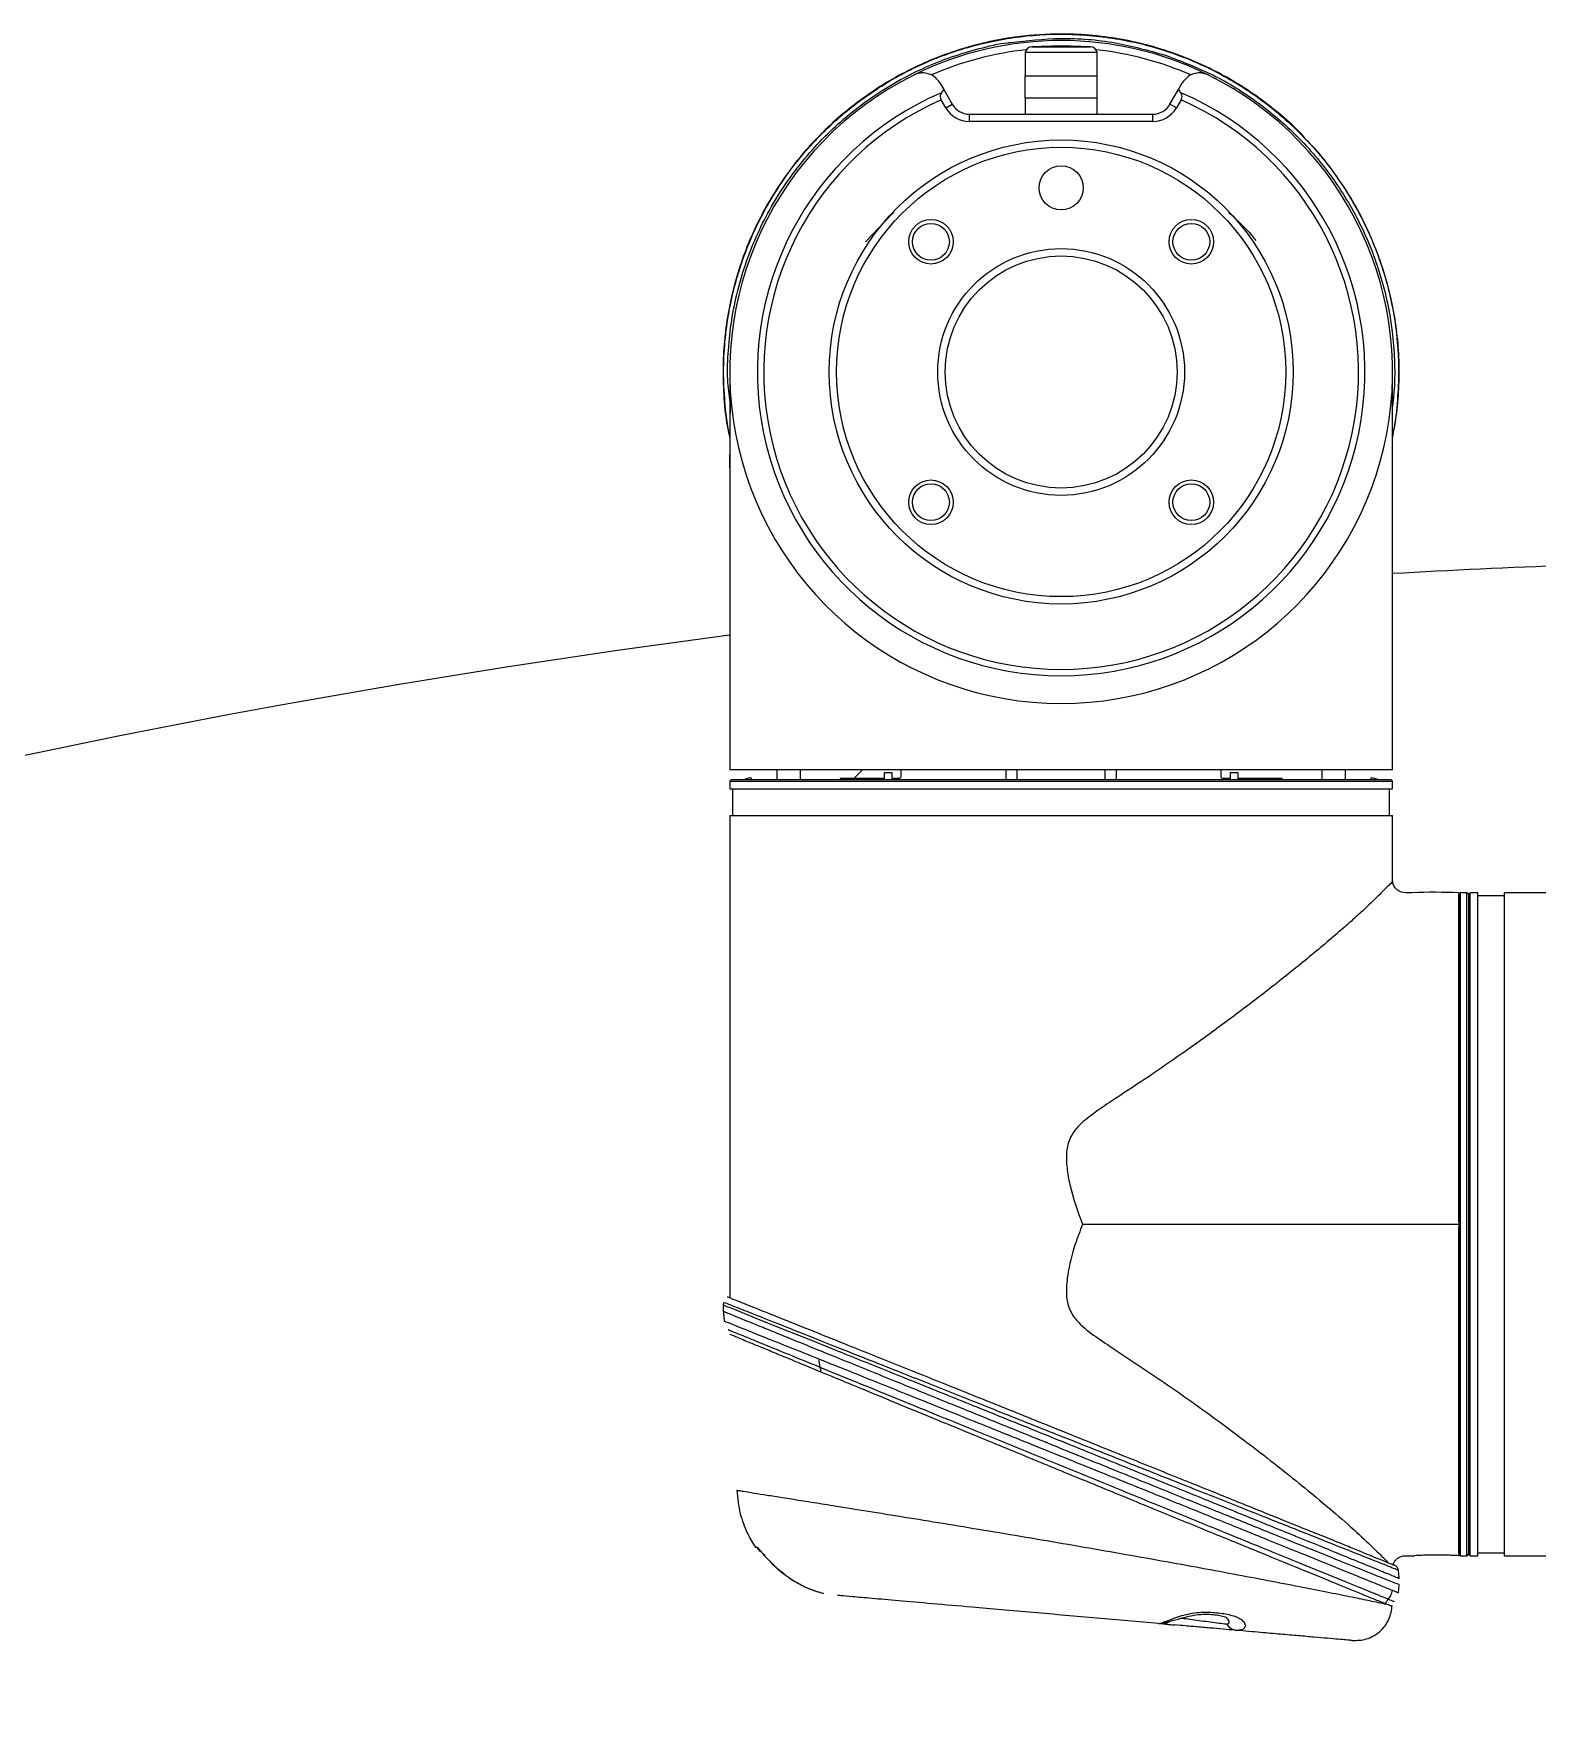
# Model space of a CAD drawing. Header units: millimetres. Extents: x 100 to 8300, y 98 to 5840.
# Drawn here: x 2071.9 to 2276, y 2750.5 to 2980.1 of the extents above; entities that cross this region are included whole.
import ezdxf

# ---------------------------------------------------------------- set-up
doc = ezdxf.new("R2010")
doc.units = ezdxf.units.MM
doc.header["$LTSCALE"] = 20

# ---------------------------------------------------------------- blocks, each defined once
blk = doc.blocks.new('SW_HATCH_0')
at = {"color": 0, "linetype": 'Continuous', "lineweight": 0}
blk.add_line((0, 0), (1.2, 1.2), dxfattribs=at)

msp = doc.modelspace()

# ---------------------------------------------------------------- linework, layer by layer
at = {"color": 7, "linetype": 'Continuous', "lineweight": 15}
for p, q in [((2211.366, 2978.45), (2207.399, 2978.3)), ((2211.366, 2978.45), (2211.367, 2978.45)), ((2211.367, 2978.45), (2211.37, 2978.45)), ((2215.338, 2978.3), (2211.37, 2978.45)), ((2206.468, 2977.55), (2206.468, 2974.35)), ((2206.468, 2977.55), (2207.585, 2977.55)), ((2207.585, 2977.55), (2216.268, 2977.55)), ((2216.268, 2974.35), (2216.268, 2977.55)), ((2206.458, 2974.35), (2206.458, 2971.35)), ((2206.458, 2974.35), (2207.577, 2974.35)), ((2207.577, 2974.35), (2216.278, 2974.35)), ((2216.278, 2971.35), (2216.278, 2974.35)), ((2194.916, 2973.398), (2195.431, 2972.507)), ((2195.431, 2972.507), (2196.589, 2970.5)), ((2206.458, 2971.35), (2207.577, 2971.35)), ((2206.468, 2971.35), (2206.468, 2969.15)), ((2207.577, 2971.35), (2216.278, 2971.35)), ((2216.268, 2969.15), (2216.268, 2971.35)), ((2226.148, 2970.5), (2227.306, 2972.507)), ((2227.306, 2972.507), (2227.821, 2973.398)), ((2195.723, 2970), (2195.086, 2971.103)), ((2195.723, 2970), (2196.589, 2970.5)), ((2198.927, 2968.15), (2198.927, 2969.15)), ((2198.927, 2969.15), (2223.81, 2969.15)), ((2223.81, 2968.15), (2223.81, 2969.15)), ((2227.014, 2970), (2226.148, 2970.5)), ((2227.651, 2971.103), (2227.014, 2970)), ((2223.81, 2968.15), (2198.927, 2968.15)), ((2172.768, 2880.15), (2172.768, 2878.85)), ((2175.968, 2878.85), (2175.968, 2880.15)), ((2187.368, 2878.95), (2187.368, 2879.8)), ((2187.368, 2879.8), (2188.368, 2879.8)), ((2188.368, 2879.8), (2188.368, 2878.95)), ((2189.618, 2880.15), (2189.618, 2879.15)), ((2203.883, 2878.85), (2203.883, 2880.15)), ((2205.368, 2880.15), (2205.368, 2878.85)), ((2217.368, 2878.85), (2217.368, 2880.15)), ((2218.853, 2880.15), (2218.853, 2878.85)), ((2233.118, 2879.15), (2233.118, 2880.15)), ((2234.368, 2878.95), (2234.368, 2879.8)), ((2234.368, 2879.8), (2235.368, 2879.8)), ((2235.368, 2879.8), (2235.368, 2878.95)), ((2246.768, 2880.15), (2246.768, 2878.85)), ((2249.968, 2878.85), (2249.968, 2880.15)), ((2256.211, 2880.108), (2256.168, 2880.15)), ((2166.618, 2878.85), (2166.368, 2878.6)), ((2166.368, 2878.6), (2166.368, 2877.55)), ((2166.368, 2878.6), (2256.368, 2878.6)), ((2166.368, 2877.55), (2256.368, 2877.55)), ((2166.618, 2878.85), (2256.118, 2878.85)), ((2166.768, 2877.55), (2166.768, 2873.95)), ((2169.118, 2879.044), (2168.368, 2878.85)), ((2181.368, 2878.95), (2181.368, 2878.85)), ((2187.368, 2878.95), (2181.368, 2878.95)), ((2189.418, 2878.95), (2188.368, 2878.95)), ((2189.418, 2878.95), (2189.618, 2879.15)), ((2233.118, 2879.15), (2233.318, 2878.95)), ((2234.368, 2878.95), (2233.318, 2878.95)), ((2241.368, 2878.95), (2235.368, 2878.95)), ((2241.368, 2878.85), (2241.368, 2878.95)), ((2254.368, 2878.85), (2253.618, 2879.044)), ((2255.968, 2873.95), (2255.968, 2877.55)), ((2256.368, 2878.6), (2256.118, 2878.85)), ((2256.368, 2877.55), (2256.368, 2878.6)), ((2166.368, 2873.95), (2166.368, 2808.502)), ((2166.368, 2873.95), (2256.368, 2873.95)), ((2256.368, 2865.002), (2256.368, 2873.95)), ((2265.568, 2863.45), (2265.368, 2863.25)), ((2265.368, 2818.798), (2265.368, 2863.25)), ((2266.468, 2863.45), (2265.568, 2863.45)), ((2265.568, 2863.45), (2265.568, 2773.45)), ((2266.918, 2863.45), (2266.668, 2863.2)), ((2266.668, 2863.25), (2266.668, 2773.65)), ((2267.968, 2863.45), (2266.918, 2863.45)), ((2266.918, 2773.45), (2266.918, 2863.45)), ((2267.968, 2773.45), (2267.968, 2863.45)), ((2337.017, 2863.45), (2271.568, 2863.45)), ((2271.568, 2818.45), (2271.568, 2863.45)), ((2271.568, 2863.05), (2267.968, 2863.05)), ((2265.368, 2773.65), (2265.368, 2818.096)), ((2271.568, 2773.45), (2271.568, 2818.45)), ((2165.47, 2806.774), (2165.598, 2805.309)), ((2165.512, 2807.833), (2165.482, 2807.492)), ((2165.608, 2807.824), (2165.599, 2807.828)), ((2266.668, 2773.7), (2266.918, 2773.45)), ((2267.968, 2773.85), (2271.568, 2773.85)), ((2172.539, 2771.984), (2172.546, 2771.989)), ((2172.633, 2771.908), (2172.623, 2771.907)), ((2257.267, 2770.379), (2257.17, 2771.481)), ((2265.368, 2773.65), (2265.568, 2773.45)), ((2265.568, 2773.45), (2266.468, 2773.45)), ((2266.918, 2773.45), (2267.968, 2773.45)), ((2271.568, 2773.45), (2280.517, 2773.45)), ((2257.172, 2768.437), (2257.267, 2769.523)), ((2224.595, 2764.248), (2225.081, 2764.36)), ((2236.039, 2763.442), (2235.208, 2763.319))]:
    msp.add_line(p, q, dxfattribs=at)
at = {"color": 8, "linetype": 'Continuous', "lineweight": 15}
for p, q in [((2207.399, 2978.3), (2208.303, 2978.3)), ((2208.303, 2978.3), (2215.338, 2978.3)), ((2184.81, 2951.802), (2188.413, 2955.601)), ((2266.468, 2773.45), (2266.468, 2863.45)), ((2170.296, 2774.171), (2170.367, 2774.123)), ((2224.91, 2764.32), (2225.328, 2764.284)), ((2225.65, 2764.356), (2225.243, 2764.392))]:
    msp.add_line(p, q, dxfattribs=at)
at = {"color": 7, "linetype": 'Continuous', "lineweight": 15, "flags": 128}
msp.add_lwpolyline([(2256.369, 2880.15), (2256.368, 2885.62), (2256.366, 2904.785), (2256.363, 2923.951)], dxfattribs=at)
at = {"color": 8, "linetype": 'Continuous', "lineweight": 15, "flags": 128}
msp.add_lwpolyline([(2165.487, 2807.497), (2165.859, 2807.348), (2166.515, 2807.085), (2167.493, 2806.691), (2168.817, 2806.162), (2170.47, 2805.499), (2174.457, 2803.9), (2176.876, 2802.928), (2179.545, 2801.855), (2179.545, 2801.855), (2179.545, 2801.855)], dxfattribs=at)
at = {"color": 7, "linetype": 'Continuous', "lineweight": 15}
for centre, radius in [((2211.368, 2934.15), 31.5), ((2211.368, 2934.15), 30.5), ((2211.368, 2959.15), 3), ((2193.691, 2951.828), 3.025), ((2193.691, 2951.828), 2.5), ((2229.046, 2951.828), 3.025), ((2229.046, 2951.828), 2.5), ((2211.368, 2934.15), 16.75), ((2211.368, 2934.15), 15.75), ((2193.691, 2916.473), 3.025), ((2193.691, 2916.473), 2.5), ((2229.046, 2916.473), 3.025), ((2229.046, 2916.473), 2.5)]:
    msp.add_circle(centre, radius, dxfattribs=at)
for centre, radius, start, end in [((2211.368, 2934.15), 45, 63.62661, 116.37339), ((2207.437, 2977.3), 1, 92.1754, 165.52249), ((2215.3, 2977.3), 1, 14.47751, 87.8246), ((2211.368, 2934.15), 44, 96.179, 113.5873), ((2211.368, 2934.15), 44, 66.4127, 83.821), ((2211.368, 2934.15), 45, 116.37339, 63.62661), ((2211.368, 2934.15), 41.247, 113.21146, 66.78854), ((2211.368, 2934.15), 40.381, 113.7793, 66.2207), ((2198.927, 2971.85), 3.7, 210, 270), ((2198.927, 2971.85), 2.7, 210, 270), ((2223.81, 2971.85), 2.7, 270, 330), ((2223.81, 2971.85), 3.7, 270, 330), ((2169.168, 2878.85), 0.2, 0, 104.47751), ((2253.568, 2878.85), 0.2, 75.52249, 180), ((2266.468, 2863.25), 0.2, 0, 90), ((2180.463, 2799.837), 1.978, 170.67055, 204.72181), ((2177.751, 2798.579), 1.012, 349.37401, 25.19256), ((2256.374, 2771.404), 0.8, 7.48894, 72.61992), ((2266.468, 2773.65), 0.2, 270, 0)]:
    msp.add_arc(centre, radius, start, end, dxfattribs=at)
at = {"color": 8, "linetype": 'Continuous', "lineweight": 15}
msp.add_arc((2171.68, 2775.746), 1.997, 213.71138, 230.40833, dxfattribs=at)
at = {"color": 7, "linetype": 'Continuous', "lineweight": 15}
for centre, major_axis, ratio, start_param, end_param in [((2240.193, 2950.792), (49.925, 28.824), 0.8164966, 2.0761323, 2.086072), ((2182.544, 2950.792), (49.925, -28.824), 0.8164966, 1.0555207, 1.0654603), ((2324.846, 1634.15), (0, 1274.545), 0.9804189, 0.0164763, 0.0548369), ((2324.846, 1634.15), (0, 1274.545), 0.9804189, 0.1271827, 3.1251163)]:
    msp.add_ellipse(centre, major_axis=major_axis, ratio=ratio, start_param=start_param, end_param=end_param, dxfattribs=at)
at = {"color": 8, "linetype": 'Continuous', "lineweight": 15}
for points, knots in [([(2166.373, 2925.533), (2166.359, 2925.591), (2166.036, 2926.948), (2165.731, 2929.67), (2165.475, 2933.695), (2165.624, 2937.779), (2166.271, 2943.008), (2167.89, 2949.338), (2170.977, 2956.261), (2175.136, 2962.552), (2180.052, 2967.901), (2185.762, 2972.399), (2191.958, 2975.898), (2198.714, 2978.412), (2205.728, 2979.844), (2212.969, 2980.166), (2219.359, 2979.435), (2224.856, 2978.064), (2229.164, 2976.487), (2233.064, 2974.612), (2236.579, 2972.524), (2239.918, 2970.108), (2243.052, 2967.375), (2245.935, 2964.362), (2248.552, 2961.071), (2250.874, 2957.528), (2252.851, 2953.805), (2254.461, 2949.956), (2255.711, 2945.994), (2256.602, 2941.897), (2257.283, 2936.495), (2257.178, 2931.1), (2256.714, 2927.049), (2256.385, 2925.644), (2256.364, 2925.553)], [0, 0, 0, 0, 0.0011574, 0.0266848, 0.0523824, 0.0786168, 0.1050355, 0.1534178, 0.2030388, 0.2483208, 0.2947256, 0.3375337, 0.3814292, 0.42357, 0.4668821, 0.509026, 0.5524004, 0.5812372, 0.6104426, 0.6348765, 0.6595178, 0.6848063, 0.7103122, 0.7361243, 0.7621479, 0.7888185, 0.815703, 0.8417784, 0.8680465, 0.8949063, 0.9219635, 0.9723801, 0.9982033, 1, 1, 1, 1]), ([(2204.496, 2978.877), (2206.764, 2979.131), (2211.488, 2979.659), (2218.619, 2979.076), (2223.23, 2977.797), (2225.471, 2977.174)], [0, 0, 0, 0, 0.3218905, 0.6703445, 1, 1, 1, 1]), ([(2178.277, 2965.936), (2178.277, 2965.936), (2177.927, 2965.571), (2176.609, 2964.15), (2174.477, 2961.539), (2172.067, 2957.957), (2169.99, 2954.137), (2168.302, 2950.173), (2167.011, 2946.126), (2166.102, 2942.016), (2165.559, 2937.795), (2165.404, 2932.338), (2165.701, 2928.113), (2166.337, 2925.413), (2166.373, 2925.259)], [0, 0, 0, 0, 0.00000128, 0.03360733, 0.12888215, 0.22494681, 0.32346814, 0.42281897, 0.51775693, 0.61339205, 0.71118397, 0.80971095, 0.98915908, 1, 1, 1, 1]), ([(2234.323, 2955.6), (2235.358, 2954.67), (2236.608, 2953.547), (2237.631, 2952.224), (2237.807, 2951.998)], [0, 0, 0, 0, 0.8284508, 1, 1, 1, 1]), ([(2257.266, 2769.514), (2257.181, 2769.548), (2257.009, 2769.617), (2255.598, 2770.183), (2253.241, 2771.125), (2249.808, 2772.505), (2245.445, 2774.257), (2240.17, 2776.375), (2234.068, 2778.842), (2227.15, 2781.614), (2220.899, 2784.145), (2215.643, 2786.265), (2211.582, 2787.907), (2207.468, 2789.571), (2203.31, 2791.254), (2199.159, 2792.936), (2195.107, 2794.579), (2191.205, 2796.162), (2187.462, 2797.689), (2183.852, 2799.148), (2180.536, 2800.498), (2177.547, 2801.713), (2174.877, 2802.801), (2172.456, 2803.785), (2169.797, 2804.87), (2167.8, 2805.68), (2166.469, 2806.225), (2165.72, 2806.531), (2165.395, 2806.663), (2165.483, 2806.628), (2165.483, 2806.628)], [0, 0, 0, 0, 0.0421254, 0.0852018, 0.1319591, 0.1799555, 0.2284845, 0.2782332, 0.3302993, 0.383664, 0.4400667, 0.4689452, 0.4980169, 0.5277924, 0.5577791, 0.5884343, 0.6193242, 0.6491403, 0.6791855, 0.7099763, 0.7410332, 0.7692519, 0.7976995, 0.8268937, 0.8563563, 0.9078694, 0.934397, 0.9611504, 0.999994, 1, 1, 1, 1]), ([(2257.114, 2771.496), (2257.099, 2771.502), (2257.069, 2771.514), (2256.35, 2771.8), (2255.375, 2772.188), (2253.868, 2772.787), (2251.621, 2773.68), (2248.365, 2774.974), (2245.116, 2776.265), (2242.152, 2777.442), (2238.906, 2778.732), (2235.433, 2780.112), (2231.777, 2781.564), (2227.952, 2783.083), (2223.953, 2784.671), (2219.902, 2786.281), (2215.854, 2787.888), (2211.822, 2789.488), (2207.74, 2791.109), (2202.51, 2793.185), (2196.181, 2795.697), (2189.258, 2798.444), (2182.967, 2800.94), (2177.618, 2803.062), (2173.121, 2804.845), (2169.615, 2806.236), (2167.128, 2807.222), (2165.702, 2807.787), (2165.636, 2807.813), (2165.608, 2807.824)], [0, 0, 0, 0, 0.0282738, 0.0604009, 0.0929331, 0.1089273, 0.1550236, 0.202255, 0.2308553, 0.2596968, 0.2892755, 0.3190934, 0.3484664, 0.3780641, 0.4083541, 0.4388735, 0.4675902, 0.4964983, 0.5260103, 0.5557296, 0.6101566, 0.665977, 0.7169163, 0.7691186, 0.8172749, 0.8666545, 0.9140603, 0.9627836, 1, 1, 1, 1]), ([(2165.7, 2805.278), (2165.669, 2805.291), (2165.495, 2805.36), (2166.383, 2805.005), (2168.283, 2804.248), (2171.134, 2803.108), (2174.435, 2801.789), (2177.162, 2800.698), (2178.511, 2800.157)], [0, 0, 0, 0, 0.0463114, 0.2548392, 0.4699733, 0.6454989, 0.8245985, 1, 1, 1, 1]), ([(2178.666, 2799.01), (2177.353, 2799.546), (2174.715, 2800.624), (2171.506, 2801.933), (2168.75, 2803.058), (2166.9, 2803.813), (2166.027, 2804.169), (2166.199, 2804.099), (2166.231, 2804.086)], [0, 0, 0, 0, 0.1752332, 0.3521299, 0.5289822, 0.7399301, 0.9508431, 1, 1, 1, 1]), ([(2178.745, 2798.392), (2177.893, 2798.744), (2176.19, 2799.447), (2173.927, 2800.381), (2171.887, 2801.223), (2170.118, 2801.953), (2168.295, 2802.705), (2166.804, 2803.32), (2166.386, 2803.493), (2166.396, 2803.489), (2166.396, 2803.489)], [0, 0, 0, 0, 0.1143289, 0.2284711, 0.343494, 0.4614288, 0.5804337, 0.7870774, 0.9999924, 1, 1, 1, 1]), ([(2167.32, 2782.35), (2167.364, 2782.343), (2167.453, 2782.328), (2168.177, 2782.209), (2169.32, 2782.025), (2170.909, 2781.771), (2172.917, 2781.451), (2175.315, 2781.071), (2178.071, 2780.635), (2181.494, 2780.089), (2185.678, 2779.423), (2190.666, 2778.619), (2195.993, 2777.749), (2201.557, 2776.832), (2207.27, 2775.868), (2213.034, 2774.886), (2218.755, 2773.892), (2224.352, 2772.892), (2229.729, 2771.926), (2234.808, 2770.983), (2239.508, 2770.094), (2243.758, 2769.28), (2247.483, 2768.541), (2250.628, 2767.909), (2252.918, 2767.438), (2254.529, 2767.097), (2255.16, 2766.962), (2255.477, 2766.894)], [0, 0, 0, 0, 0.0342985, 0.0687509, 0.1033379, 0.1377032, 0.1719039, 0.2061943, 0.2403262, 0.2741644, 0.3193293, 0.3642108, 0.4087716, 0.4533709, 0.497588, 0.5417897, 0.585858, 0.6296145, 0.6736365, 0.7172444, 0.7608736, 0.8046379, 0.8480198, 0.8916321, 0.9351646, 0.9674813, 1, 1, 1, 1]), ([(2243.181, 2776.122), (2243.181, 2776.122), (2244.423, 2775.637), (2246.776, 2774.678), (2250.202, 2773.257), (2253.282, 2772.012), (2255.631, 2771.052), (2256.95, 2770.514), (2257.304, 2770.37), (2257.265, 2770.386), (2257.265, 2770.386)], [0, 0, 0, 0, 0.0000016, 0.143065, 0.2860894, 0.4736995, 0.6612478, 0.8297889, 0.9983076, 1, 1, 1, 1]), ([(2169.863, 2774.634), (2169.861, 2774.634), (2169.807, 2774.633), (2169.914, 2774.635), (2170.019, 2774.637)], [0, 0, 0, 0, 0.029934, 1, 1, 1, 1]), ([(2172.633, 2771.908), (2173.339, 2771.32), (2174.628, 2770.246), (2176.599, 2769.191), (2178.098, 2768.612), (2179.057, 2768.361), (2179.112, 2768.35), (2179.136, 2768.345)], [0, 0, 0, 0, 0.2551247, 0.4656856, 0.6690205, 0.8524919, 1, 1, 1, 1]), ([(2256.287, 2766.589), (2256.283, 2766.59), (2256.275, 2766.594), (2255.945, 2766.718), (2255.593, 2766.851), (2255.477, 2766.894)], [0, 0, 0, 0, 0.3227781, 0.7756617, 1, 1, 1, 1]), ([(2256.566, 2767.222), (2256.577, 2767.218), (2256.652, 2767.187), (2256.173, 2767.383), (2255.766, 2767.549)], [0, 0, 0, 0, 0.1508121, 1, 1, 1, 1]), ([(2256.339, 2768.77), (2256.499, 2768.705), (2256.819, 2768.575), (2257.077, 2768.471), (2257.193, 2768.425), (2257.165, 2768.436), (2257.162, 2768.438)], [0, 0, 0, 0, 0.3169383, 0.6352146, 0.9576801, 1, 1, 1, 1]), ([(2224.595, 2764.248), (2224.809, 2764.243), (2225.241, 2764.235), (2225.793, 2764.361), (2226.095, 2764.524), (2226.204, 2764.582)], [0, 0, 0, 0, 0.3846538, 0.7786325, 1, 1, 1, 1]), ([(2225.081, 2764.36), (2225.332, 2764.455), (2225.81, 2764.637), (2226.871, 2765.054), (2228.019, 2765.415), (2229.201, 2765.673), (2230.738, 2765.837), (2232.506, 2765.734), (2234.438, 2765.468), (2235.744, 2764.938), (2236.325, 2764.335), (2236.451, 2763.8), (2236.183, 2763.567), (2236.039, 2763.442)], [0, 0, 0, 0, 0.0866324, 0.1650145, 0.2373684, 0.3075594, 0.3765317, 0.5117282, 0.6437516, 0.7747488, 0.841855, 0.9150907, 1, 1, 1, 1]), ([(2227.762, 2764.997), (2227.877, 2764.98), (2228.241, 2764.927), (2229.152, 2764.798), (2230.371, 2764.633), (2231.635, 2764.463), (2232.851, 2764.308), (2233.484, 2764.227), (2233.801, 2764.186)], [0, 0, 0, 0, 0.0865933, 0.2748797, 0.4548202, 0.6360005, 0.8178625, 1, 1, 1, 1]), ([(2233.801, 2764.186), (2233.867, 2764.183), (2234.004, 2764.175), (2234.169, 2764.25), (2234.241, 2764.535), (2234.049, 2764.81), (2233.918, 2764.999)], [0, 0, 0, 0, 0.1115208, 0.2293653, 0.4717539, 1, 1, 1, 1])]:
    msp.add_open_spline(points, degree=3, knots=knots, dxfattribs=at)
at = {"color": 7, "linetype": 'Continuous', "lineweight": 15}
for points, knots in [([(2166.441, 2930.041), (2166.3, 2931.066), (2165.978, 2933.417), (2166.15, 2937.14), (2166.571, 2941.176), (2167.396, 2945.215), (2168.587, 2949.163), (2170.125, 2952.98), (2172.005, 2956.657), (2174.26, 2960.21), (2176.81, 2963.504), (2179.607, 2966.5), (2182.622, 2969.211), (2185.938, 2971.692), (2190.471, 2974.461), (2195.289, 2976.636), (2200.259, 2978.061), (2202.942, 2978.759), (2204.382, 2978.868), (2204.496, 2978.877)], [0, 0, 0, 0, 0.0467115, 0.1071875, 0.1680783, 0.2302865, 0.2929618, 0.3535096, 0.4144986, 0.4769354, 0.5398936, 0.5978019, 0.6561583, 0.7159934, 0.7763694, 0.8839265, 0.9393105, 0.9951771, 1, 1, 1, 1]), ([(2244.382, 2966.016), (2244.382, 2966.016), (2242.988, 2967.462), (2239.814, 2970.352), (2234.282, 2974.111), (2228.818, 2976.716), (2223.956, 2978.338), (2219.893, 2979.299), (2215.681, 2979.897), (2210.855, 2980.13), (2206.161, 2979.826), (2201.681, 2979.054), (2197.892, 2978.069), (2194.162, 2976.751), (2189.43, 2974.591), (2185.031, 2971.869), (2181.062, 2968.673), (2179.206, 2966.904), (2178.314, 2965.974), (2178.314, 2965.974)], [0, 0, 0, 0, 0.0000008, 0.0838411, 0.1776937, 0.2739012, 0.3289752, 0.3845551, 0.4417685, 0.4995583, 0.5779913, 0.629793, 0.6820168, 0.7355673, 0.7895783, 0.8932014, 0.9464052, 0.9999992, 1, 1, 1, 1]), ([(2244.294, 2966.096), (2244.096, 2966.313), (2243.061, 2967.446), (2240.977, 2969.271), (2238.051, 2971.544), (2234.936, 2973.557), (2231.645, 2975.334), (2228.207, 2976.856), (2224.653, 2978.078), (2221.921, 2978.848), (2220.364, 2979.112), (2220.042, 2979.166)], [0, 0, 0, 0, 0.0321756, 0.1683552, 0.3003591, 0.433485, 0.5671098, 0.7006267, 0.8335653, 0.9655742, 1, 1, 1, 1]), ([(2225.471, 2977.174), (2227.699, 2976.329), (2232.142, 2974.644), (2238.174, 2970.849), (2243.612, 2966.213), (2248.308, 2960.671), (2252.14, 2954.317), (2254.931, 2947.265), (2256.27, 2940.955), (2256.668, 2935.742), (2256.679, 2932.328), (2256.446, 2930.254), (2256.362, 2929.503)], [0, 0, 0, 0, 0.1117252, 0.2227804, 0.3367295, 0.4541563, 0.5745695, 0.7002586, 0.8292045, 0.8954606, 0.9621608, 1, 1, 1, 1]), ([(2194.916, 2973.398), (2194.631, 2973.773), (2194.241, 2974.286), (2193.325, 2974.67), (2192.693, 2974.773), (2192.054, 2974.716), (2191.633, 2974.588), (2191.415, 2974.484), (2191.379, 2974.467)], [0, 0, 0, 0, 0.4493251, 0.615339, 0.7822398, 0.8806195, 0.9798797, 1, 1, 1, 1]), ([(2231.358, 2974.467), (2231.203, 2974.533), (2230.857, 2974.68), (2230.235, 2974.772), (2229.419, 2974.699), (2228.473, 2974.274), (2228.062, 2973.722), (2227.821, 2973.398)], [0, 0, 0, 0, 0.083169, 0.1845391, 0.3379876, 0.6109341, 1, 1, 1, 1]), ([(2195.112, 2972.059), (2195.061, 2971.969), (2194.972, 2971.814), (2194.947, 2971.533), (2194.989, 2971.296), (2195.057, 2971.162), (2195.086, 2971.103)], [0, 0, 0, 0, 0.3519142, 0.611091, 0.8291157, 1, 1, 1, 1]), ([(2227.651, 2971.103), (2227.687, 2971.18), (2227.761, 2971.332), (2227.791, 2971.593), (2227.75, 2971.848), (2227.667, 2971.989), (2227.625, 2972.059)], [0, 0, 0, 0, 0.2189017, 0.4373126, 0.7190195, 1, 1, 1, 1]), ([(2178.054, 2965.696), (2177.881, 2965.523), (2176.837, 2964.489), (2175.142, 2962.393), (2172.972, 2959.41), (2171.057, 2956.22), (2169.39, 2952.866), (2168.002, 2949.378), (2166.9, 2945.776), (2166.096, 2942.081), (2165.598, 2938.318), (2165.406, 2934.511), (2165.549, 2930.706), (2165.871, 2927.615), (2166.255, 2925.826), (2166.373, 2925.275)], [0, 0, 0, 0, 0.01632896, 0.09813925, 0.18097535, 0.26558784, 0.35074746, 0.43651633, 0.52290562, 0.60988536, 0.69739042, 0.78532952, 0.87364016, 0.96106301, 1, 1, 1, 1]), ([(2178.314, 2965.974), (2178.314, 2965.974), (2178.302, 2965.961), (2178.29, 2965.948), (2178.277, 2965.936), (2178.277, 2965.936)], [0, 0, 0, 0, 0.0010872, 0.9989125, 1, 1, 1, 1]), ([(2244.436, 2965.961), (2244.436, 2965.961), (2244.418, 2965.979), (2244.4, 2965.997), (2244.382, 2966.016), (2244.382, 2966.016)], [0, 0, 0, 0, 0.0007507, 0.9992491, 1, 1, 1, 1]), ([(2256.364, 2925.198), (2256.571, 2926.325), (2257.008, 2928.701), (2257.288, 2932.368), (2257.286, 2936.15), (2256.957, 2939.909), (2256.32, 2943.636), (2255.372, 2947.324), (2254.118, 2950.942), (2252.568, 2954.451), (2250.741, 2957.818), (2248.639, 2961.002), (2246.655, 2963.6), (2245.277, 2965.049), (2244.776, 2965.576)], [0, 0, 0, 0, 0.079324, 0.167283, 0.2547648, 0.3415661, 0.4287464, 0.516528, 0.6045524, 0.6923347, 0.7795446, 0.8659197, 0.9512835, 1, 1, 1, 1]), ([(2166.376, 2933.319), (2166.376, 2933.194), (2166.375, 2932.509), (2166.373, 2930.761), (2166.373, 2928.184), (2166.373, 2925.439), (2166.374, 2922.813), (2166.373, 2920.159), (2166.373, 2918.288), (2166.373, 2917.166), (2166.373, 2916.927)], [0, 0, 0, 0, 0.0424667, 0.2323516, 0.3986582, 0.541407, 0.7029209, 0.8219623, 0.9620327, 1, 1, 1, 1]), ([(2166.376, 2933.291), (2166.376, 2933.235), (2166.375, 2932.66), (2166.373, 2931.104), (2166.373, 2928.7), (2166.373, 2926.114), (2166.374, 2923.63), (2166.373, 2921.091), (2166.373, 2918.903), (2166.373, 2917.435), (2166.373, 2916.819)], [0, 0, 0, 0, 0.019727, 0.2026108, 0.3625677, 0.4996325, 0.6542798, 0.7677728, 0.9026688, 1, 1, 1, 1]), ([(2256.364, 2923.908), (2256.364, 2924.373), (2256.364, 2926.221), (2256.362, 2928.594), (2256.361, 2930.867), (2256.359, 2932.241), (2256.358, 2932.879), (2256.357, 2933.122)], [0, 0, 0, 0, 0.1227483, 0.4882595, 0.6799624, 0.8781241, 1, 1, 1, 1]), ([(2256.364, 2923.701), (2256.364, 2924.481), (2256.364, 2926.586), (2256.362, 2929.126), (2256.36, 2931.24), (2256.359, 2932.451), (2256.358, 2932.986), (2256.358, 2933.157)], [0, 0, 0, 0, 0.20192692, 0.5453324, 0.72580901, 0.91255816, 1, 1, 1, 1]), ([(2166.463, 2931.236), (2166.435, 2929.897), (2166.335, 2925.091), (2166.385, 2916.817), (2166.362, 2902.952), (2166.369, 2890.729), (2166.368, 2881.973), (2166.368, 2880.15)], [0, 0, 0, 0, 0.07869238, 0.28225168, 0.48581362, 0.89293749, 1, 1, 1, 1]), ([(2256.369, 2880.15), (2256.297, 2880.15), (2256.153, 2880.15), (2254.898, 2880.15), (2252.563, 2880.15), (2248.845, 2880.15), (2244.034, 2880.15), (2238.934, 2880.15), (2233.961, 2880.15), (2229.416, 2880.15), (2223.932, 2880.15), (2217.457, 2880.15), (2210.807, 2880.15), (2204.86, 2880.15), (2199.676, 2880.15), (2193.912, 2880.15), (2187.803, 2880.15), (2181.713, 2880.15), (2176.508, 2880.15), (2172.226, 2880.15), (2169.006, 2880.15), (2167.259, 2880.15), (2166.484, 2880.15), (2166.406, 2880.15), (2166.368, 2880.15)], [0, 0, 0, 0, 0.0407615, 0.0815233, 0.135442, 0.1893605, 0.2434715, 0.2975786, 0.333456, 0.3694518, 0.4053186, 0.4570278, 0.5088012, 0.5459929, 0.5832932, 0.6204423, 0.673992, 0.7275555, 0.7799376, 0.832322, 0.8862109, 0.9400989, 0.9700495, 1, 1, 1, 1]), ([(2256.36, 2865.002), (2256.36, 2865.002), (2256.361, 2865.002), (2256.158, 2864.764), (2255.526, 2864.14), (2254.246, 2862.842), (2252.355, 2861.028), (2250.302, 2859.188), (2247.608, 2856.849), (2243.706, 2853.601), (2238.572, 2849.541), (2233.219, 2845.498), (2228.166, 2841.865), (2223.317, 2838.514), (2219.539, 2836.043), (2216.516, 2834.038), (2214.682, 2832.717), (2213.378, 2831.439), (2212.454, 2830.108), (2211.999, 2828.227), (2212.13, 2826.048), (2212.703, 2822.712), (2213.624, 2820.226), (2214.282, 2818.45)], [0, 0, 0, 0, 0.0126407, 0.0523895, 0.0926249, 0.158114, 0.2253297, 0.2699699, 0.3149474, 0.4070486, 0.4966483, 0.5753607, 0.6551229, 0.7155462, 0.7764219, 0.8061249, 0.8359521, 0.8508329, 0.8661989, 0.8887129, 0.912927, 0.9378021, 1, 1, 1, 1]), ([(2265.368, 2863.45), (2263.271, 2863.506), (2260.667, 2863.574), (2257.795, 2863.379), (2257.097, 2863.753), (2256.765, 2864.048), (2256.464, 2864.494), (2256.398, 2864.871), (2256.363, 2865.075)], [0, 0, 0, 0, 0.6472897, 0.8033922, 0.8402935, 0.8848795, 0.9376237, 1, 1, 1, 1]), ([(2265.368, 2863.377), (2265.368, 2863.401), (2265.368, 2863.528), (2265.368, 2863.085), (2265.368, 2862.148), (2265.368, 2860.289), (2265.368, 2857.219), (2265.368, 2852.743), (2265.368, 2847.344), (2265.368, 2841.168), (2265.368, 2834.296), (2265.368, 2828.009), (2265.368, 2822.689), (2265.368, 2819.863), (2265.368, 2818.45)], [0, 0, 0, 0, 0.0175779, 0.0919631, 0.1665654, 0.2408655, 0.3479678, 0.4550974, 0.5598642, 0.6646356, 0.7724161, 0.8801948, 0.9400975, 1, 1, 1, 1]), ([(2214.282, 2818.45), (2213.931, 2817.551), (2213.05, 2815.298), (2212.262, 2812.058), (2211.973, 2809.076), (2212.377, 2806.918), (2213.663, 2805.011), (2215.771, 2803.367), (2218.907, 2801.27), (2222.693, 2798.802), (2226.987, 2795.858), (2231.178, 2792.881), (2235.169, 2789.935), (2238.924, 2787.072), (2242.438, 2784.302), (2245.725, 2781.626), (2248.959, 2778.894), (2251.982, 2776.233), (2254.219, 2774.077), (2255.462, 2772.834), (2255.722, 2772.566), (2255.778, 2772.508)], [0, 0, 0, 0, 0.0343921, 0.0862313, 0.1183637, 0.1405859, 0.1629105, 0.1986118, 0.2352151, 0.2983032, 0.3618282, 0.426732, 0.4921161, 0.5552074, 0.6187898, 0.6840868, 0.7500646, 0.8324207, 0.9167369, 0.9819689, 1, 1, 1, 1]), ([(2214.282, 2818.45), (2215.622, 2818.45), (2220.428, 2818.45), (2228.701, 2818.45), (2242.567, 2818.45), (2254.789, 2818.45), (2263.545, 2818.45), (2265.368, 2818.45)], [0, 0, 0, 0, 0.07869238, 0.28225168, 0.48581362, 0.89293749, 1, 1, 1, 1]), ([(2265.368, 2818.45), (2265.368, 2816.527), (2265.368, 2812.68), (2265.368, 2806.392), (2265.368, 2799.754), (2265.368, 2793.039), (2265.368, 2787.052), (2265.368, 2782.509), (2265.368, 2779.236), (2265.368, 2776.939), (2265.368, 2775.038), (2265.368, 2773.745), (2265.368, 2773.55), (2265.368, 2773.453)], [0, 0, 0, 0, 0.0821396, 0.1642798, 0.272933, 0.3815856, 0.4906261, 0.5996589, 0.6719565, 0.7444927, 0.8167688, 0.908345, 1, 1, 1, 1]), ([(2252.226, 2773.943), (2252.083, 2774), (2251.366, 2774.29), (2249.345, 2775.106), (2245.595, 2776.621), (2240.297, 2778.758), (2234.262, 2781.192), (2227.565, 2783.892), (2220.209, 2786.85), (2213.692, 2789.475), (2208.38, 2791.609), (2204.342, 2793.23), (2200.304, 2794.851), (2196.356, 2796.439), (2192.539, 2797.97), (2188.862, 2799.443), (2185.308, 2800.867), (2182.015, 2802.187), (2179.019, 2803.39), (2176.307, 2804.474), (2173.828, 2805.464), (2171.053, 2806.575), (2168.911, 2807.434), (2167.407, 2808.032), (2166.442, 2808.419), (2165.9, 2808.639), (2166.106, 2808.556), (2166.113, 2808.553)], [0, 0, 0, 0, 0.0078341, 0.0392028, 0.0985815, 0.1596295, 0.2190022, 0.2798261, 0.3446322, 0.4111624, 0.4449926, 0.4790548, 0.513854, 0.5489145, 0.5827848, 0.6169019, 0.651829, 0.6870477, 0.7194415, 0.752086, 0.7855577, 0.8193319, 0.8794992, 0.9104809, 0.9417325, 0.9980353, 1, 1, 1, 1]), ([(2165.512, 2807.494), (2165.491, 2807.377), (2165.44, 2807.09), (2165.484, 2806.8), (2165.511, 2806.628)], [0, 0, 0, 0, 0.4061193, 1, 1, 1, 1]), ([(2179.545, 2801.855), (2179.545, 2801.855), (2179.557, 2801.85), (2179.57, 2801.845), (2179.583, 2801.84), (2179.583, 2801.84)], [0, 0, 0, 0, 0.00108722, 0.99891248, 1, 1, 1, 1]), ([(2179.583, 2801.84), (2179.583, 2801.84), (2179.948, 2801.694), (2181.368, 2801.122), (2183.98, 2800.071), (2187.562, 2798.636), (2191.382, 2797.093), (2195.346, 2795.494), (2199.393, 2793.863), (2203.503, 2792.203), (2207.722, 2790.499), (2213.186, 2788.29), (2218.564, 2786.116), (2223.733, 2784.018), (2228.599, 2782.044), (2234.31, 2779.737), (2239.429, 2777.646), (2242.255, 2776.498), (2243.142, 2776.137), (2243.142, 2776.137)], [0, 0, 0, 0, 0.0000008, 0.0211399, 0.0810702, 0.1414973, 0.2034698, 0.265964, 0.3256824, 0.3858393, 0.4473529, 0.5093289, 0.6222064, 0.6799868, 0.7381546, 0.8420995, 0.9485805, 0.9999992, 1, 1, 1, 1]), ([(2178.511, 2800.157), (2178.995, 2799.963), (2180.474, 2799.371), (2183.137, 2798.303), (2186.586, 2796.92), (2190.279, 2795.439), (2194.127, 2793.893), (2198.077, 2792.307), (2202.11, 2790.685), (2206.26, 2789.015), (2211.681, 2786.834), (2217.054, 2784.669), (2222.258, 2782.569), (2227.196, 2780.575), (2233.036, 2778.218), (2239.239, 2775.704), (2244.718, 2773.488), (2249.053, 2771.729), (2252.417, 2770.362), (2254.899, 2769.357), (2255.862, 2768.964), (2256.339, 2768.77)], [0, 0, 0, 0, 0.0203697, 0.0621922, 0.1043553, 0.1475671, 0.1911301, 0.2331186, 0.275413, 0.3186481, 0.3622009, 0.4425665, 0.4837129, 0.5251351, 0.600033, 0.6768021, 0.7469905, 0.8189343, 0.8788685, 0.9400234, 1, 1, 1, 1]), ([(2255.766, 2767.549), (2255.63, 2767.604), (2255.221, 2767.771), (2254.286, 2768.152), (2252.442, 2768.904), (2249.461, 2770.118), (2244.998, 2771.938), (2239.685, 2774.104), (2233.563, 2776.6), (2226.75, 2779.38), (2220.123, 2782.083), (2214.077, 2784.55), (2208.732, 2786.732), (2203.37, 2788.921), (2198.059, 2791.089), (2192.868, 2793.209), (2187.829, 2795.267), (2183, 2797.239), (2180.111, 2798.419), (2178.666, 2799.01)], [0, 0, 0, 0, 0.01922748, 0.05788483, 0.09654268, 0.16844662, 0.24037398, 0.31325901, 0.38617072, 0.46437345, 0.54259552, 0.59791716, 0.65340628, 0.70872825, 0.76556186, 0.82257835, 0.8793947, 0.93970388, 1, 1, 1, 1]), ([(2255.477, 2766.894), (2255.043, 2767.071), (2254.077, 2767.465), (2251.475, 2768.529), (2247.79, 2770.033), (2243.158, 2771.926), (2237.657, 2774.178), (2231.366, 2776.752), (2224.363, 2779.625), (2218.111, 2782.188), (2212.921, 2784.32), (2208.952, 2785.951), (2204.971, 2787.588), (2200.988, 2789.226), (2197.03, 2790.854), (2193.673, 2792.237), (2190.173, 2793.679), (2186.569, 2795.164), (2182.451, 2796.863), (2179.988, 2797.879), (2178.745, 2798.392)], [0, 0, 0, 0, 0.0550971, 0.1226896, 0.1921155, 0.2624925, 0.3346772, 0.4098224, 0.4868731, 0.5671555, 0.6082551, 0.6496306, 0.6912965, 0.7332471, 0.7761072, 0.8192902, 0.8447748, 0.8957976, 0.947412, 1, 1, 1, 1]), ([(2167.319, 2782.35), (2167.431, 2781.272), (2167.639, 2779.277), (2168.632, 2776.737), (2169.401, 2775.254), (2169.845, 2774.658), (2169.863, 2774.634)], [0, 0, 0, 0, 0.3940304, 0.7285679, 0.9892398, 1, 1, 1, 1]), ([(2243.142, 2776.137), (2243.142, 2776.137), (2243.155, 2776.132), (2243.168, 2776.127), (2243.181, 2776.122), (2243.181, 2776.122)], [0, 0, 0, 0, 0.001067, 0.9989329, 1, 1, 1, 1]), ([(2170.019, 2774.637), (2170.035, 2774.63), (2170.081, 2774.611), (2170.221, 2774.464), (2170.463, 2774.195), (2170.844, 2773.755), (2171.576, 2772.931), (2172.197, 2772.327), (2172.546, 2771.989)], [0, 0, 0, 0, 0.0868568, 0.2344875, 0.2714507, 0.4606088, 0.6974205, 1, 1, 1, 1]), ([(2170.367, 2774.123), (2170.363, 2774.122), (2170.359, 2774.122), (2170.408, 2774.098), (2170.417, 2774.094)], [0, 0, 0, 0, 0.80812336, 1, 1, 1, 1]), ([(2170.407, 2774.221), (2170.409, 2774.219), (2170.414, 2774.214), (2170.481, 2774.143), (2170.636, 2773.973), (2170.943, 2773.625), (2171.44, 2773.077), (2171.998, 2772.489), (2172.397, 2772.126), (2172.545, 2771.991)], [0, 0, 0, 0, 0.0378677, 0.1026166, 0.2044278, 0.3511475, 0.5728984, 0.8412667, 1, 1, 1, 1]), ([(2252.226, 2773.943), (2253.094, 2773.592), (2254.579, 2772.992), (2255.856, 2772.476), (2256.568, 2772.189), (2256.598, 2772.176), (2256.612, 2772.171)], [0, 0, 0, 0, 0.32931581, 0.56404574, 0.80173449, 1, 1, 1, 1]), ([(2172.505, 2772.015), (2172.536, 2771.986), (2172.575, 2771.95), (2172.614, 2771.914), (2172.623, 2771.907)], [0, 0, 0, 0, 0.7861203, 1, 1, 1, 1]), ([(2172.546, 2771.989), (2172.56, 2771.975), (2172.582, 2771.955), (2172.611, 2771.928), (2172.626, 2771.915), (2172.633, 2771.908)], [0, 0, 0, 0, 0.4999541, 0.7499715, 1, 1, 1, 1]), ([(2172.63, 2771.916), (2172.691, 2771.854), (2173.132, 2771.415), (2174.023, 2770.741), (2175.265, 2769.908), (2176.477, 2769.267), (2177.534, 2768.822), (2178.233, 2768.587), (2178.463, 2768.524), (2178.513, 2768.51)], [0, 0, 0, 0, 0.0321236, 0.2299614, 0.4122525, 0.6031197, 0.7851112, 0.9533566, 1, 1, 1, 1]), ([(2256.465, 2772.236), (2256.477, 2772.293), (2256.523, 2772.516), (2256.749, 2772.825), (2257.058, 2773.119), (2257.461, 2773.352), (2258.072, 2773.491), (2258.733, 2773.444), (2259.191, 2773.449), (2259.352, 2773.45)], [0, 0, 0, 0, 0.0510349, 0.19781364, 0.32176834, 0.42418675, 0.60011634, 0.85916399, 1, 1, 1, 1]), ([(2265.368, 2773.453), (2265.339, 2773.454), (2265.237, 2773.46), (2264.856, 2773.479), (2264.126, 2773.509), (2263.254, 2773.533), (2262.35, 2773.543), (2261.432, 2773.538), (2260.52, 2773.513), (2259.79, 2773.479), (2259.366, 2773.453), (2259.356, 2773.453), (2259.352, 2773.452)], [0, 0, 0, 0, 0.0436265, 0.1530945, 0.2640255, 0.3776414, 0.4703834, 0.5691441, 0.6879326, 0.8055066, 0.9198421, 1, 1, 1, 1]), ([(2224.595, 2764.248), (2223.215, 2764.368), (2220.46, 2764.609), (2216.212, 2764.981), (2211.887, 2765.359), (2207.532, 2765.74), (2203.27, 2766.113), (2198.607, 2766.521), (2193.796, 2766.942), (2189.211, 2767.343), (2185.549, 2767.664), (2182.946, 2767.891), (2181.294, 2768.036), (2181.097, 2768.053), (2180.998, 2768.062)], [0, 0, 0, 0, 0.0668233, 0.1334169, 0.2007571, 0.2713642, 0.3420375, 0.4113826, 0.5129874, 0.6133146, 0.7110126, 0.8085774, 0.9040805, 1, 1, 1, 1]), ([(2255.477, 2766.894), (2255.493, 2767.001), (2255.525, 2767.214), (2255.655, 2767.429), (2255.747, 2767.528), (2255.766, 2767.549)], [0, 0, 0, 0, 0.4410361, 0.8820723, 1, 1, 1, 1]), ([(2225.081, 2764.36), (2225.377, 2764.413), (2225.923, 2764.51), (2227.05, 2764.803), (2228.296, 2765.16), (2229.664, 2765.444), (2230.92, 2765.535), (2232.005, 2765.488), (2232.799, 2765.378), (2233.3, 2765.264), (2233.609, 2765.169), (2233.818, 2765.083), (2233.852, 2765.061), (2233.87, 2765.049)], [0, 0, 0, 0, 0.1024308, 0.1892017, 0.3307968, 0.4511333, 0.5627698, 0.6668476, 0.7628129, 0.814082, 0.870706, 0.932512, 1, 1, 1, 1]), ([(2250.898, 2761.946), (2251.547, 2761.96), (2252.546, 2761.981), (2253.787, 2762.532), (2254.657, 2763.139), (2255.372, 2763.921), (2256.079, 2765.08), (2256.231, 2766.068), (2256.329, 2766.709)], [0, 0, 0, 0, 0.2388445, 0.3679669, 0.5, 0.6320331, 0.7611555, 1, 1, 1, 1]), ([(2225.242, 2764.228), (2225.238, 2764.226), (2225.207, 2764.21), (2225.366, 2764.191), (2225.745, 2764.147), (2226.247, 2764.103), (2226.668, 2764.066), (2226.798, 2764.055)], [0, 0, 0, 0, 0.0297953, 0.2678475, 0.5455688, 0.8594846, 1, 1, 1, 1]), ([(2235.212, 2763.319), (2234.753, 2763.359), (2233.834, 2763.439), (2232.031, 2763.597), (2230.118, 2763.764), (2228.266, 2763.926), (2227.27, 2764.014), (2226.798, 2764.055)], [0, 0, 0, 0, 0.2013212, 0.4040021, 0.608369, 0.8141905, 1, 1, 1, 1]), ([(2235.011, 2763.348), (2235.203, 2763.337), (2235.589, 2763.316), (2235.888, 2763.4), (2236.039, 2763.442)], [0, 0, 0, 0, 0.4963289, 1, 1, 1, 1]), ([(2250.898, 2761.946), (2250.856, 2761.95), (2250.772, 2761.957), (2250.099, 2762.016), (2249.05, 2762.108), (2247.602, 2762.235), (2245.788, 2762.393), (2243.643, 2762.581), (2241.194, 2762.795), (2238.411, 2763.039), (2236.308, 2763.223), (2235.211, 2763.319)], [0, 0, 0, 0, 0.1116142, 0.2239303, 0.3348315, 0.4456238, 0.5554298, 0.6657059, 0.7738931, 0.8821482, 1, 1, 1, 1])]:
    msp.add_open_spline(points, degree=3, knots=knots, dxfattribs=at)
for points in [[(2188.625, 2955.787), (2188.62, 2955.785), (2188.61, 2955.782), (2188.561, 2955.74), (2188.493, 2955.678), (2188.44, 2955.627), (2188.413, 2955.601)], [(2234.111, 2955.786), (2234.116, 2955.784), (2234.125, 2955.781), (2234.175, 2955.739), (2234.243, 2955.677), (2234.296, 2955.626), (2234.323, 2955.6)], [(2255.766, 2767.549), (2255.914, 2767.728), (2256.208, 2768.086), (2256.295, 2768.542), (2256.339, 2768.77)], [(2233.801, 2764.186), (2234.002, 2763.955), (2234.406, 2763.492), (2234.94, 2763.377), (2235.208, 2763.319)]]:
    msp.add_open_spline(points, degree=3, dxfattribs=at)

# ---------------------------------------------------------------- block references
at = {"color": 7, "linetype": 'Continuous', "lineweight": 0}
msp.add_blockref('SW_HATCH_0', (2183.217, 2878.95), dxfattribs=at)

doc.saveas('drawing.dxf')
